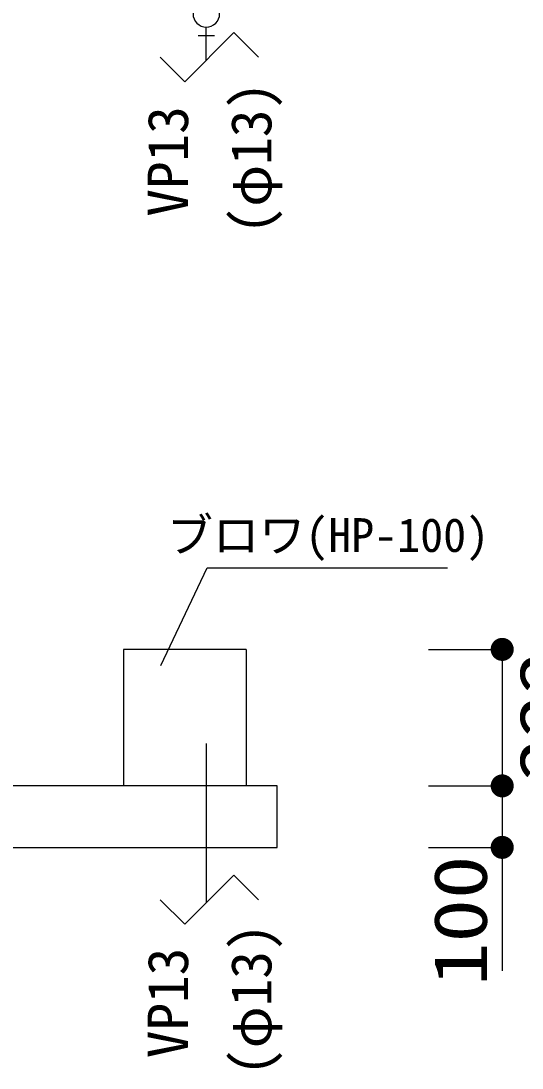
# Model space of a CAD drawing. Units: millimetres, scale not verified. Extents: x -24131 to 8910, y -6308 to 6308.
# Drawn here: x 907 to 1722, y 3080 to 4783 of the extents above; entities that cross this region are included whole.
import ezdxf
from ezdxf.enums import TextEntityAlignment as Align

# ---------------------------------------------------------------- set-up
doc = ezdxf.new("R2010")
doc.units = ezdxf.units.MM
doc.header["$LTSCALE"] = 30
for name, color, linetype, lineweight in [('0-A_07', 3, 'Continuous', 25), ('0-B_機器', 2, 'Continuous', 25), ('1-5_00クル-フ-6寸法', 132, 'Continuous', 25)]:
    doc.layers.add(name, color=color, linetype=linetype, lineweight=lineweight)
doc.styles.add('ＭＳ ゴシック', font='')
doc.styles.get('ＭＳ ゴシック').set_extended_font_data('MS Gothic')

msp = doc.modelspace()

# ---------------------------------------------------------------- linework, layer by layer
at = {"layer": '0-A_07', "color": 6}
for p, q in [((1208.35, 4719.27), (1208.35, 4773.21)), ((1221.85, 4758.81), (1194.85, 4758.81)), ((1208.35, 3608.24), (1208.35, 3349.21))]:
    msp.add_line(p, q, dxfattribs=at)
at = {"layer": '0-A_07'}
msp.add_line((1273.35, 3761.19), (1273.35, 3539.19), dxfattribs=at)
at = {"layer": '0-A_07', "color": 7}
for points in [[(1133.27, 4724.19), (1173.27, 4684.19), (1253.27, 4764.19), (1293.27, 4724.19)], [(1133.27, 3354.13), (1173.27, 3314.13), (1253.27, 3394.13), (1293.27, 3354.13)]]:
    msp.add_lwpolyline(points, dxfattribs=at)
at = {"layer": '0-A_07'}
msp.add_lwpolyline([(1273.35, 3761.19), (1073.35, 3761.19), (1073.35, 3539.19)], dxfattribs=at)
at = {"layer": '0-A_07', "color": 6}
msp.add_arc((1208.35, 4794.81), 21.6, 135, 45, dxfattribs=at)
at = {"layer": '0-B_機器', "color": 4}
for p, q in [((1134.6, 3734.74), (1209.63, 3893.77)), ((1209.63, 3893.77), (1600.89, 3893.77))]:
    msp.add_line(p, q, dxfattribs=at)
at = {"layer": '0-B_機器'}
msp.add_line((1323.35, 3539.19), (223.35, 3539.19), dxfattribs=at)
msp.add_lwpolyline([(223.35, 3439.19), (1323.35, 3439.19), (1323.35, 3539.19)], dxfattribs=at)
at = {"layer": '1-5_00クル-フ-6寸法', "color": 4}
for p, q in [((1569.66, 3761.19), (1689.66, 3761.19)), ((1689.66, 3761.19), (1689.66, 3539.19)), ((1569.66, 3539.19), (1689.66, 3539.19)), ((1569.66, 3539.19), (1689.66, 3539.19)), ((1689.66, 3539.19), (1689.66, 3439.19)), ((1569.66, 3439.19), (1689.66, 3439.19)), ((1689.66, 3439.19), (1689.66, 3238.47))]:
    msp.add_line(p, q, dxfattribs=at)
at = {"layer": '1-5_00クル-フ-6寸法'}
for points in [[(1689.66, 3761.19), (1670.95, 3762.37), (1671.24, 3764.71)], [(1689.66, 3761.19), (1671.24, 3764.71), (1671.83, 3766.99)], [(1689.66, 3761.19), (1671.83, 3766.99), (1672.69, 3769.18)], [(1689.66, 3761.19), (1672.69, 3769.18), (1673.83, 3771.24)], [(1689.66, 3761.19), (1673.83, 3771.24), (1675.21, 3773.14)], [(1689.66, 3761.19), (1675.21, 3773.14), (1676.82, 3774.86)], [(1689.66, 3761.19), (1676.82, 3774.86), (1678.64, 3776.36)], [(1689.66, 3761.19), (1678.64, 3776.36), (1680.63, 3777.62)], [(1689.66, 3761.19), (1680.63, 3777.62), (1682.76, 3778.63)], [(1689.66, 3761.19), (1682.76, 3778.63), (1685, 3779.35)], [(1689.66, 3761.19), (1685, 3779.35), (1687.31, 3779.8)], [(1689.66, 3761.19), (1687.31, 3779.8), (1689.66, 3779.94)], [(1689.66, 3761.19), (1689.66, 3779.94), (1692.01, 3779.8)], [(1689.66, 3761.19), (1692.01, 3779.8), (1694.32, 3779.35)], [(1689.66, 3761.19), (1694.32, 3779.35), (1696.56, 3778.63)], [(1689.66, 3761.19), (1696.56, 3778.63), (1698.69, 3777.62)], [(1689.66, 3761.19), (1698.69, 3777.62), (1700.68, 3776.36)], [(1689.66, 3761.19), (1700.68, 3776.36), (1702.49, 3774.86)], [(1689.66, 3761.19), (1702.49, 3774.86), (1704.11, 3773.14)], [(1689.66, 3761.19), (1704.11, 3773.14), (1705.49, 3771.24)], [(1689.66, 3761.19), (1705.49, 3771.24), (1706.63, 3769.18)], [(1689.66, 3761.19), (1706.63, 3769.18), (1707.49, 3766.99)], [(1689.66, 3761.19), (1707.49, 3766.99), (1708.08, 3764.71)], [(1689.66, 3761.19), (1708.08, 3764.71), (1708.37, 3762.37)], [(1689.66, 3761.19), (1670.95, 3760.02), (1670.95, 3762.37)], [(1689.66, 3761.19), (1671.24, 3757.68), (1670.95, 3760.02)], [(1689.66, 3761.19), (1671.83, 3755.4), (1671.24, 3757.68)], [(1689.66, 3761.19), (1672.69, 3753.21), (1671.83, 3755.4)], [(1689.66, 3761.19), (1673.83, 3751.15), (1672.69, 3753.21)], [(1689.66, 3761.19), (1675.21, 3749.24), (1673.83, 3751.15)], [(1689.66, 3761.19), (1676.82, 3747.53), (1675.21, 3749.24)], [(1689.66, 3761.19), (1678.64, 3746.02), (1676.82, 3747.53)], [(1689.66, 3761.19), (1680.63, 3744.76), (1678.64, 3746.02)], [(1689.66, 3761.19), (1682.76, 3743.76), (1680.63, 3744.76)], [(1689.66, 3761.19), (1685, 3743.03), (1682.76, 3743.76)], [(1689.66, 3761.19), (1687.31, 3742.59), (1685, 3743.03)], [(1689.66, 3761.19), (1689.66, 3742.44), (1687.31, 3742.59)], [(1689.66, 3761.19), (1708.37, 3762.37), (1708.37, 3760.02)], [(1689.66, 3761.19), (1692.01, 3742.59), (1689.66, 3742.44)], [(1689.66, 3761.19), (1694.32, 3743.03), (1692.01, 3742.59)], [(1689.66, 3761.19), (1696.56, 3743.76), (1694.32, 3743.03)], [(1689.66, 3761.19), (1698.69, 3744.76), (1696.56, 3743.76)], [(1689.66, 3761.19), (1700.68, 3746.02), (1698.69, 3744.76)], [(1689.66, 3761.19), (1702.49, 3747.53), (1700.68, 3746.02)], [(1689.66, 3761.19), (1704.11, 3749.24), (1702.49, 3747.53)], [(1689.66, 3761.19), (1705.49, 3751.15), (1704.11, 3749.24)], [(1689.66, 3761.19), (1706.63, 3753.21), (1705.49, 3751.15)], [(1689.66, 3761.19), (1707.49, 3755.4), (1706.63, 3753.21)], [(1689.66, 3761.19), (1708.08, 3757.68), (1707.49, 3755.4)], [(1689.66, 3761.19), (1708.37, 3760.02), (1708.08, 3757.68)], [(1689.66, 3539.19), (1670.95, 3540.37), (1671.24, 3542.71)], [(1689.66, 3539.19), (1670.95, 3540.37), (1671.24, 3542.71)], [(1689.66, 3539.19), (1671.24, 3542.71), (1671.83, 3544.99)], [(1689.66, 3539.19), (1671.24, 3542.71), (1671.83, 3544.99)], [(1689.66, 3539.19), (1671.83, 3544.99), (1672.69, 3547.18)], [(1689.66, 3539.19), (1671.83, 3544.99), (1672.69, 3547.18)], [(1689.66, 3539.19), (1672.69, 3547.18), (1673.83, 3549.24)], [(1689.66, 3539.19), (1672.69, 3547.18), (1673.83, 3549.24)], [(1689.66, 3539.19), (1673.83, 3549.24), (1675.21, 3551.14)], [(1689.66, 3539.19), (1673.83, 3549.24), (1675.21, 3551.14)], [(1689.66, 3539.19), (1675.21, 3551.14), (1676.82, 3552.86)], [(1689.66, 3539.19), (1675.21, 3551.14), (1676.82, 3552.86)], [(1689.66, 3539.19), (1676.82, 3552.86), (1678.64, 3554.36)], [(1689.66, 3539.19), (1676.82, 3552.86), (1678.64, 3554.36)], [(1689.66, 3539.19), (1678.64, 3554.36), (1680.63, 3555.62)], [(1689.66, 3539.19), (1678.64, 3554.36), (1680.63, 3555.62)], [(1689.66, 3539.19), (1680.63, 3555.62), (1682.76, 3556.63)], [(1689.66, 3539.19), (1680.63, 3555.62), (1682.76, 3556.63)], [(1689.66, 3539.19), (1682.76, 3556.63), (1685, 3557.35)], [(1689.66, 3539.19), (1682.76, 3556.63), (1685, 3557.35)], [(1689.66, 3539.19), (1685, 3557.35), (1687.31, 3557.8)], [(1689.66, 3539.19), (1685, 3557.35), (1687.31, 3557.8)], [(1689.66, 3539.19), (1687.31, 3557.8), (1689.66, 3557.94)], [(1689.66, 3539.19), (1687.31, 3557.8), (1689.66, 3557.94)], [(1689.66, 3539.19), (1689.66, 3557.94), (1692.01, 3557.8)], [(1689.66, 3539.19), (1689.66, 3557.94), (1692.01, 3557.8)], [(1689.66, 3539.19), (1692.01, 3557.8), (1694.32, 3557.35)], [(1689.66, 3539.19), (1692.01, 3557.8), (1694.32, 3557.35)], [(1689.66, 3539.19), (1694.32, 3557.35), (1696.56, 3556.63)], [(1689.66, 3539.19), (1694.32, 3557.35), (1696.56, 3556.63)], [(1689.66, 3539.19), (1696.56, 3556.63), (1698.69, 3555.62)], [(1689.66, 3539.19), (1696.56, 3556.63), (1698.69, 3555.62)], [(1689.66, 3539.19), (1698.69, 3555.62), (1700.68, 3554.36)], [(1689.66, 3539.19), (1698.69, 3555.62), (1700.68, 3554.36)], [(1689.66, 3539.19), (1700.68, 3554.36), (1702.49, 3552.86)], [(1689.66, 3539.19), (1700.68, 3554.36), (1702.49, 3552.86)], [(1689.66, 3539.19), (1702.49, 3552.86), (1704.11, 3551.14)], [(1689.66, 3539.19), (1702.49, 3552.86), (1704.11, 3551.14)], [(1689.66, 3539.19), (1704.11, 3551.14), (1705.49, 3549.24)], [(1689.66, 3539.19), (1704.11, 3551.14), (1705.49, 3549.24)], [(1689.66, 3539.19), (1705.49, 3549.24), (1706.63, 3547.18)], [(1689.66, 3539.19), (1705.49, 3549.24), (1706.63, 3547.18)], [(1689.66, 3539.19), (1706.63, 3547.18), (1707.49, 3544.99)], [(1689.66, 3539.19), (1706.63, 3547.18), (1707.49, 3544.99)], [(1689.66, 3539.19), (1707.49, 3544.99), (1708.08, 3542.71)], [(1689.66, 3539.19), (1707.49, 3544.99), (1708.08, 3542.71)], [(1689.66, 3539.19), (1708.08, 3542.71), (1708.37, 3540.37)], [(1689.66, 3539.19), (1708.08, 3542.71), (1708.37, 3540.37)], [(1689.66, 3539.19), (1670.95, 3538.02), (1670.95, 3540.37)], [(1689.66, 3539.19), (1670.95, 3538.02), (1670.95, 3540.37)], [(1689.66, 3539.19), (1671.24, 3535.68), (1670.95, 3538.02)], [(1689.66, 3539.19), (1671.24, 3535.68), (1670.95, 3538.02)], [(1689.66, 3539.19), (1671.83, 3533.4), (1671.24, 3535.68)], [(1689.66, 3539.19), (1671.83, 3533.4), (1671.24, 3535.68)], [(1689.66, 3539.19), (1672.69, 3531.21), (1671.83, 3533.4)], [(1689.66, 3539.19), (1672.69, 3531.21), (1671.83, 3533.4)], [(1689.66, 3539.19), (1673.83, 3529.15), (1672.69, 3531.21)], [(1689.66, 3539.19), (1673.83, 3529.15), (1672.69, 3531.21)], [(1689.66, 3539.19), (1675.21, 3527.24), (1673.83, 3529.15)], [(1689.66, 3539.19), (1675.21, 3527.24), (1673.83, 3529.15)], [(1689.66, 3539.19), (1676.82, 3525.53), (1675.21, 3527.24)], [(1689.66, 3539.19), (1676.82, 3525.53), (1675.21, 3527.24)], [(1689.66, 3539.19), (1678.64, 3524.02), (1676.82, 3525.53)], [(1689.66, 3539.19), (1678.64, 3524.02), (1676.82, 3525.53)], [(1689.66, 3539.19), (1680.63, 3522.76), (1678.64, 3524.02)], [(1689.66, 3539.19), (1680.63, 3522.76), (1678.64, 3524.02)], [(1689.66, 3539.19), (1682.76, 3521.76), (1680.63, 3522.76)], [(1689.66, 3539.19), (1682.76, 3521.76), (1680.63, 3522.76)], [(1689.66, 3539.19), (1685, 3521.03), (1682.76, 3521.76)], [(1689.66, 3539.19), (1685, 3521.03), (1682.76, 3521.76)], [(1689.66, 3539.19), (1687.31, 3520.59), (1685, 3521.03)], [(1689.66, 3539.19), (1687.31, 3520.59), (1685, 3521.03)], [(1689.66, 3539.19), (1689.66, 3520.44), (1687.31, 3520.59)], [(1689.66, 3539.19), (1689.66, 3520.44), (1687.31, 3520.59)], [(1689.66, 3539.19), (1708.37, 3540.37), (1708.37, 3538.02)], [(1689.66, 3539.19), (1708.37, 3540.37), (1708.37, 3538.02)], [(1689.66, 3539.19), (1692.01, 3520.59), (1689.66, 3520.44)], [(1689.66, 3539.19), (1694.32, 3521.03), (1692.01, 3520.59)], [(1689.66, 3539.19), (1696.56, 3521.76), (1694.32, 3521.03)], [(1689.66, 3539.19), (1698.69, 3522.76), (1696.56, 3521.76)], [(1689.66, 3539.19), (1700.68, 3524.02), (1698.69, 3522.76)], [(1689.66, 3539.19), (1702.49, 3525.53), (1700.68, 3524.02)], [(1689.66, 3539.19), (1704.11, 3527.24), (1702.49, 3525.53)], [(1689.66, 3539.19), (1705.49, 3529.15), (1704.11, 3527.24)], [(1689.66, 3539.19), (1706.63, 3531.21), (1705.49, 3529.15)], [(1689.66, 3539.19), (1707.49, 3533.4), (1706.63, 3531.21)], [(1689.66, 3539.19), (1708.08, 3535.68), (1707.49, 3533.4)], [(1689.66, 3539.19), (1708.37, 3538.02), (1708.08, 3535.68)], [(1689.66, 3539.19), (1692.01, 3520.59), (1689.66, 3520.44)], [(1689.66, 3539.19), (1694.32, 3521.03), (1692.01, 3520.59)], [(1689.66, 3539.19), (1696.56, 3521.76), (1694.32, 3521.03)], [(1689.66, 3539.19), (1698.69, 3522.76), (1696.56, 3521.76)], [(1689.66, 3539.19), (1700.68, 3524.02), (1698.69, 3522.76)], [(1689.66, 3539.19), (1702.49, 3525.53), (1700.68, 3524.02)], [(1689.66, 3539.19), (1704.11, 3527.24), (1702.49, 3525.53)], [(1689.66, 3539.19), (1705.49, 3529.15), (1704.11, 3527.24)], [(1689.66, 3539.19), (1706.63, 3531.21), (1705.49, 3529.15)], [(1689.66, 3539.19), (1707.49, 3533.4), (1706.63, 3531.21)], [(1689.66, 3539.19), (1708.08, 3535.68), (1707.49, 3533.4)], [(1689.66, 3539.19), (1708.37, 3538.02), (1708.08, 3535.68)], [(1689.66, 3439.19), (1682.76, 3456.63), (1685, 3457.35)], [(1689.66, 3439.19), (1685, 3457.35), (1687.31, 3457.8)], [(1689.66, 3439.19), (1687.31, 3457.8), (1689.66, 3457.94)], [(1689.66, 3439.19), (1689.66, 3457.94), (1692.01, 3457.8)], [(1689.66, 3439.19), (1692.01, 3457.8), (1694.32, 3457.35)], [(1689.66, 3439.19), (1694.32, 3457.35), (1696.56, 3456.63)], [(1689.66, 3439.19), (1670.95, 3440.37), (1671.24, 3442.71)], [(1689.66, 3439.19), (1670.95, 3438.02), (1670.95, 3440.37)], [(1689.66, 3439.19), (1671.24, 3442.71), (1671.83, 3444.99)], [(1689.66, 3439.19), (1671.83, 3444.99), (1672.69, 3447.18)], [(1689.66, 3439.19), (1672.69, 3447.18), (1673.83, 3449.24)], [(1689.66, 3439.19), (1673.83, 3449.24), (1675.21, 3451.14)], [(1689.66, 3439.19), (1675.21, 3451.14), (1676.82, 3452.86)], [(1689.66, 3439.19), (1676.82, 3452.86), (1678.64, 3454.36)], [(1689.66, 3439.19), (1678.64, 3454.36), (1680.63, 3455.62)], [(1689.66, 3439.19), (1680.63, 3455.62), (1682.76, 3456.63)], [(1689.66, 3439.19), (1696.56, 3456.63), (1698.69, 3455.62)], [(1689.66, 3439.19), (1698.69, 3455.62), (1700.68, 3454.36)], [(1689.66, 3439.19), (1700.68, 3454.36), (1702.49, 3452.86)], [(1689.66, 3439.19), (1702.49, 3452.86), (1704.11, 3451.14)], [(1689.66, 3439.19), (1704.11, 3451.14), (1705.49, 3449.24)], [(1689.66, 3439.19), (1705.49, 3449.24), (1706.63, 3447.18)], [(1689.66, 3439.19), (1706.63, 3447.18), (1707.49, 3444.99)], [(1689.66, 3439.19), (1707.49, 3444.99), (1708.08, 3442.71)], [(1689.66, 3439.19), (1708.08, 3442.71), (1708.37, 3440.37)], [(1689.66, 3439.19), (1708.37, 3440.37), (1708.37, 3438.02)], [(1689.66, 3439.19), (1671.24, 3435.68), (1670.95, 3438.02)], [(1689.66, 3439.19), (1671.83, 3433.4), (1671.24, 3435.68)], [(1689.66, 3439.19), (1672.69, 3431.21), (1671.83, 3433.4)], [(1689.66, 3439.19), (1673.83, 3429.15), (1672.69, 3431.21)], [(1689.66, 3439.19), (1675.21, 3427.24), (1673.83, 3429.15)], [(1689.66, 3439.19), (1676.82, 3425.53), (1675.21, 3427.24)], [(1689.66, 3439.19), (1678.64, 3424.02), (1676.82, 3425.53)], [(1689.66, 3439.19), (1680.63, 3422.76), (1678.64, 3424.02)], [(1689.66, 3439.19), (1682.76, 3421.76), (1680.63, 3422.76)], [(1689.66, 3439.19), (1685, 3421.03), (1682.76, 3421.76)], [(1689.66, 3439.19), (1687.31, 3420.59), (1685, 3421.03)], [(1689.66, 3439.19), (1689.66, 3420.44), (1687.31, 3420.59)], [(1689.66, 3439.19), (1692.01, 3420.59), (1689.66, 3420.44)], [(1689.66, 3439.19), (1694.32, 3421.03), (1692.01, 3420.59)], [(1689.66, 3439.19), (1696.56, 3421.76), (1694.32, 3421.03)], [(1689.66, 3439.19), (1698.69, 3422.76), (1696.56, 3421.76)], [(1689.66, 3439.19), (1700.68, 3424.02), (1698.69, 3422.76)], [(1689.66, 3439.19), (1702.49, 3425.53), (1700.68, 3424.02)], [(1689.66, 3439.19), (1704.11, 3427.24), (1702.49, 3425.53)], [(1689.66, 3439.19), (1705.49, 3429.15), (1704.11, 3427.24)], [(1689.66, 3439.19), (1706.63, 3431.21), (1705.49, 3429.15)], [(1689.66, 3439.19), (1707.49, 3433.4), (1706.63, 3431.21)], [(1689.66, 3439.19), (1708.08, 3435.68), (1707.49, 3433.4)], [(1689.66, 3439.19), (1708.37, 3438.02), (1708.08, 3435.68)]]:
    msp.add_solid(points, dxfattribs=at)

# ---------------------------------------------------------------- texts
at = {"layer": '0-A_07', "color": 4, "style": 'ＭＳ ゴシック'}
for s, p in [('(φ13)', (1334.09, 4436.19)), ('VP13', (1198.55, 4464.94)), ('(φ13)', (1334.09, 3067.66)), ('VP13', (1198.55, 3096.41))]:
    msp.add_text(s, height=65.98, rotation=90, dxfattribs=at).set_placement(p, align=Align.BOTTOM_LEFT)
msp.add_text('ブロワ(HP-100)', height=54.99, dxfattribs=at).set_placement((1144.14, 3903.13), align=Align.BOTTOM_LEFT)
at = {"layer": '1-5_00クル-フ-6寸法', "color": 3, "style": 'ＭＳ ゴシック', "width": 1.2}
for s, p in [('222', (1830.06, 3547.34)), ('100', (1690.71, 3213.7))]:
    msp.add_text(s, height=86.66, rotation=90, dxfattribs=at).set_placement(p, align=Align.BOTTOM_LEFT)

doc.saveas('drawing.dxf')
